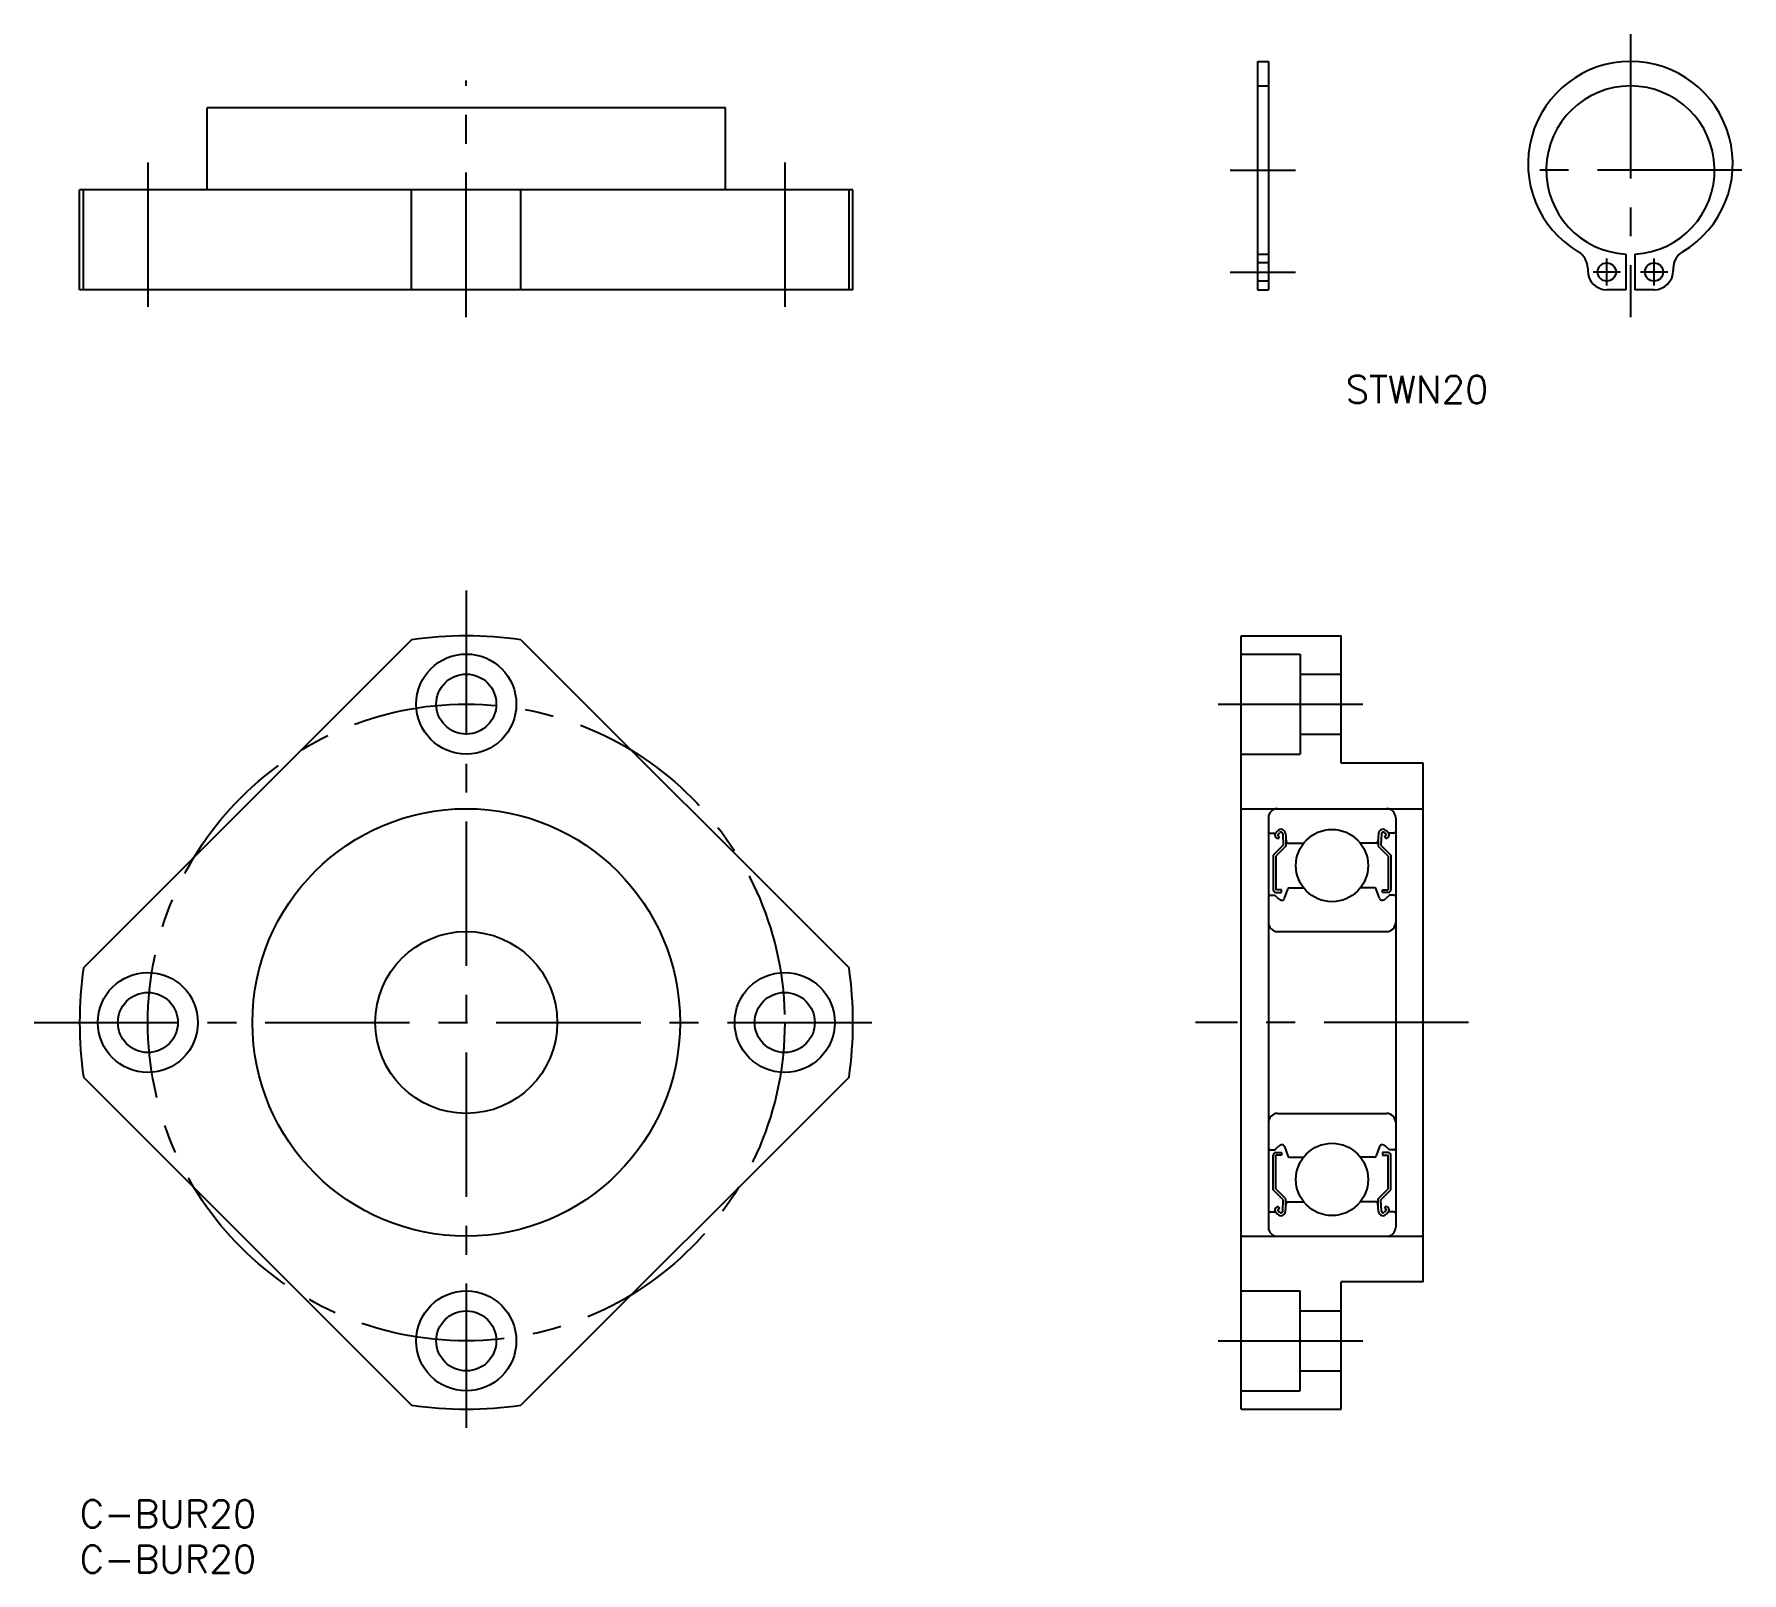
# Model space of a CAD drawing. Extents: x -5 to 183, y -8 to 161.
import ezdxf

# ---------------------------------------------------------------- set-up
doc = ezdxf.new("R2010")
doc.units = 0
doc.header["$LTSCALE"] = 0.5
doc.linetypes.add('CENTER', pattern=[50.8, 31.75, -6.35, 6.35, -6.35])
doc.linetypes.add('DASHED', pattern=[19.05, 12.7, -6.35])
for name, color, linetype in [('MSM_CENTER', 1, 'CENTER'), ('MSM_CONTINUOUS', 7, 'CONTINUOUS'), ('MSM_DASHED', 4, 'DASHED'), ('MSM_PART_NUMBER', 7, 'CONTINUOUS')]:
    doc.layers.add(name, color=color, linetype=linetype)
doc.styles.get("Standard").update_dxf_attribs({"font": 'txt.shx', "height": 3, "bigfont": 'bigfont.shx'})

# ---------------------------------------------------------------- blocks, each defined once
blk = doc.blocks.new('*U2')
at = {"layer": 'MSM_PART_NUMBER'}
blk.add_text('C-BUR20', height=3, dxfattribs=at).set_placement((0, -3))
blk = doc.blocks.new('*U3')
at = {"layer": 'MSM_PART_NUMBER'}
blk.add_text('C-BUR20', height=3, dxfattribs=at).set_placement((0, -8))
blk = doc.blocks.new('*U5')
at = {"layer": 'MSM_PART_NUMBER'}
blk.add_text('STWN20', height=3, dxfattribs=at).set_placement((139.17, 120.58))

msp = doc.modelspace()

# ---------------------------------------------------------------- linework, layer by layer
at = {"layer": 'MSM_CENTER'}
for p, q in [((170.46, 161.15), (170.46, 130.05)), ((42.5, 130.05), (42.5, 156.05)), ((7.5, 147.05), (7.5, 130.05)), ((77.5, 147.05), (77.5, 130.05)), ((126.46, 146.2), (133.66, 146.2)), ((182.71, 146.2), (158.21, 146.2)), ((167.86, 133.5), (167.86, 136.5)), ((173.06, 133.5), (173.06, 136.5)), ((126.46, 135), (133.66, 135)), ((169.36, 135), (166.36, 135)), ((174.56, 135), (171.56, 135)), ((42.5, 100), (42.5, 5)), ((125.16, 87.5), (141.16, 87.5)), ((-5, 52.5), (90, 52.5)), ((152.66, 52.5), (122.66, 52.5)), ((125.16, 17.5), (141.16, 17.5))]:
    msp.add_line(p, q, dxfattribs=at)
msp.add_circle((42.5, 52.5), 35, dxfattribs=at)
at = {"layer": 'MSM_CONTINUOUS'}
for p, q in [((129.46, 158.15), (129.46, 133.05)), ((129.46, 158.15), (130.66, 158.15)), ((130.66, 158.15), (130.66, 133.05)), ((71, 153.05), (14, 153.05)), ((14, 144.05), (14, 153.05)), ((71, 144.05), (71, 153.05)), ((0, 133.05), (0, 144.05)), ((85, 144.05), (0, 144.05)), ((0.43, 133.05), (0.43, 144.05)), ((36.49, 133.05), (36.49, 144.05)), ((48.51, 133.05), (48.51, 144.05)), ((84.57, 133.05), (84.57, 144.05)), ((85, 133.05), (85, 144.05)), ((165.76, 135.41), (165.76, 135.15)), ((169.96, 136.96), (169.96, 133.05)), ((170.96, 136.96), (170.96, 133.05)), ((175.16, 135.41), (175.16, 135.15)), ((85, 133.05), (0, 133.05)), ((129.46, 133.05), (130.66, 133.05)), ((169.96, 133.05), (167.86, 133.05)), ((173.06, 133.05), (170.96, 133.05)), ((36.49, 94.57), (0.43, 58.51)), ((48.51, 94.57), (84.57, 58.51)), ((127.66, 10), (127.66, 95)), ((127.66, 95), (138.66, 95)), ((138.66, 81), (138.66, 95)), ((127.66, 93), (134.16, 93)), ((134.16, 93), (134.16, 82)), ((134.16, 90.8), (138.66, 90.8)), ((134.16, 84.2), (138.66, 84.2)), ((127.66, 82), (134.16, 82)), ((147.66, 81), (138.66, 81)), ((147.66, 24), (147.66, 81)), ((127.66, 76), (147.66, 76)), ((130.66, 75), (130.66, 30)), ((130.86, 73.3), (131.44, 73.3)), ((131.44, 73.3), (131.66, 73.56)), ((131.67, 73.11), (131.89, 73.36)), ((132.24, 73.24), (132.29, 72)), ((132.54, 73.28), (132.62, 72.38)), ((142.78, 73.28), (142.7, 72.38)), ((143.08, 73.24), (143.03, 72)), ((143.65, 73.11), (143.44, 73.36)), ((143.88, 73.3), (143.66, 73.56)), ((144.46, 73.3), (143.88, 73.3)), ((144.66, 75), (144.66, 30)), ((132.29, 72), (131.19, 70.9)), ((131.71, 72.68), (131.48, 72.88)), ((132.59, 71.88), (131.49, 70.78)), ((131.9, 72.91), (131.67, 73.11)), ((131.71, 72.68), (131.9, 72.91)), ((132.59, 72.73), (132.59, 71.88)), ((132.82, 72.2), (134.54, 72.2)), ((142.5, 72.2), (140.78, 72.2)), ((142.73, 72.73), (142.73, 71.88)), ((142.73, 71.88), (143.83, 70.78)), ((143.03, 72), (144.13, 70.9)), ((143.42, 72.91), (143.65, 73.11)), ((143.62, 72.68), (143.42, 72.91)), ((143.62, 72.68), (143.85, 72.88)), ((131.19, 70.9), (131.19, 67.1)), ((131.49, 70.78), (131.49, 67.1)), ((143.83, 70.78), (143.83, 67.1)), ((144.13, 70.9), (144.13, 67.1)), ((130.86, 66.5), (131.36, 66.5)), ((131.36, 66.5), (131.74, 66.13)), ((132.11, 67.1), (131.49, 67.1)), ((131.49, 66.8), (132.11, 66.8)), ((132.11, 66.8), (132.11, 67.1)), ((132.44, 66.15), (132.82, 67.17)), ((133, 67.3), (134.54, 67.3)), ((142.32, 67.3), (140.78, 67.3)), ((142.88, 66.15), (142.51, 67.17)), ((143.21, 66.8), (143.21, 67.1)), ((143.21, 67.1), (143.83, 67.1)), ((143.83, 66.8), (143.21, 66.8)), ((143.96, 66.5), (143.59, 66.13)), ((144.46, 66.5), (143.96, 66.5)), ((131.66, 62.5), (143.66, 62.5)), ((0.43, 46.49), (36.49, 10.43)), ((84.57, 46.49), (48.51, 10.43)), ((131.66, 42.5), (143.66, 42.5)), ((130.86, 38.5), (131.36, 38.5)), ((131.19, 34.1), (131.19, 37.9)), ((131.36, 38.5), (131.74, 38.87)), ((131.49, 38.2), (132.11, 38.2)), ((131.49, 34.22), (131.49, 37.9)), ((132.11, 37.9), (131.49, 37.9)), ((132.11, 38.2), (132.11, 37.9)), ((132.44, 38.85), (132.82, 37.83)), ((133, 37.7), (134.54, 37.7)), ((142.32, 37.7), (140.78, 37.7)), ((142.88, 38.85), (142.51, 37.83)), ((143.21, 38.2), (143.21, 37.9)), ((143.83, 38.2), (143.21, 38.2)), ((143.21, 37.9), (143.83, 37.9)), ((143.96, 38.5), (143.59, 38.87)), ((143.83, 34.22), (143.83, 37.9)), ((144.46, 38.5), (143.96, 38.5)), ((144.13, 34.1), (144.13, 37.9)), ((132.29, 33), (131.19, 34.1)), ((132.59, 33.12), (131.49, 34.22)), ((142.73, 33.12), (143.83, 34.22)), ((143.03, 33), (144.13, 34.1)), ((131.71, 32.32), (131.48, 32.12)), ((131.9, 32.09), (131.67, 31.89)), ((131.71, 32.32), (131.9, 32.09)), ((132.24, 31.76), (132.29, 33)), ((132.54, 31.72), (132.62, 32.62)), ((132.59, 32.27), (132.59, 33.12)), ((132.82, 32.8), (134.54, 32.8)), ((142.5, 32.8), (140.78, 32.8)), ((142.78, 31.72), (142.7, 32.62)), ((142.73, 32.27), (142.73, 33.12)), ((143.08, 31.76), (143.03, 33)), ((143.62, 32.32), (143.42, 32.09)), ((143.42, 32.09), (143.65, 31.89)), ((143.62, 32.32), (143.85, 32.12)), ((130.86, 31.7), (131.44, 31.7)), ((131.44, 31.7), (131.66, 31.44)), ((131.67, 31.89), (131.89, 31.64)), ((143.65, 31.89), (143.44, 31.64)), ((143.88, 31.7), (143.66, 31.44)), ((144.46, 31.7), (143.88, 31.7)), ((127.66, 29), (147.66, 29)), ((127.66, 23), (134.16, 23)), ((134.16, 12), (134.16, 23)), ((138.66, 10), (138.66, 24)), ((147.66, 24), (138.66, 24)), ((134.16, 20.8), (138.66, 20.8)), ((134.16, 14.2), (138.66, 14.2)), ((127.66, 12), (134.16, 12)), ((127.66, 10), (138.66, 10))]:
    msp.add_line(p, q, dxfattribs=at)
for centre, radius in [((167.86, 135), 1), ((173.06, 135), 1), ((42.5, 87.5), 5.5), ((42.5, 87.5), 3.3), ((42.5, 52.5), 23.5), ((137.66, 69.75), 3.97), ((42.5, 52.5), 10), ((7.5, 52.5), 5.5), ((77.5, 52.5), 5.5), ((7.5, 52.5), 3.3), ((77.5, 52.5), 3.3), ((137.66, 35.25), 3.97), ((42.5, 17.5), 5.5), ((42.5, 17.5), 3.3)]:
    msp.add_circle(centre, radius, dxfattribs=at)
for centre, radius, start, end in [((170.46, 146.9), 11.25, 300.6214, 239.3786), ((170.46, 146.2), 9.25, 273.0986, 266.9014), ((163.66, 135.41), 2.1, 360, 59.3786), ((177.26, 135.41), 2.1, 120.6214, 180), ((167.86, 135.15), 2.1, 180, 270), ((173.06, 135.15), 2.1, 270, 0), ((42.5, 52.5), 42.5, 81.8699, 98.1301), ((131.66, 75), 1, 90, 180), ((143.66, 75), 1, 0, 90), ((130.86, 73.5), 0.2, 180, 270), ((131.67, 73.11), 0.3, 139.9098, 229.9963), ((132.05, 73.24), 0.5, 4.987, 139.9098), ((132.04, 73.24), 0.2, 2.3754, 139.9922), ((143.28, 73.24), 0.5, 40.0902, 175.013), ((143.28, 73.24), 0.2, 40.0078, 177.6246), ((143.65, 73.11), 0.3, 310.0037, 40.0902), ((144.46, 73.5), 0.2, 270, 0), ((132.82, 72.4), 0.2, 184.987, 270), ((142.5, 72.4), 0.2, 270, 355.013), ((130.86, 66.3), 0.2, 90, 180), ((131.49, 67.1), 0.3, 180, 270), ((132.16, 66.55), 0.6, 225, 272.8048), ((132.16, 66.25), 0.3, 265.5374, 340.0299), ((133, 67.1), 0.2, 90, 160.0299), ((142.32, 67.1), 0.2, 19.9701, 90), ((143.16, 66.25), 0.3, 199.9701, 274.4626), ((143.16, 66.55), 0.6, 267.1952, 315), ((143.83, 67.1), 0.3, 270, 0), ((144.46, 66.3), 0.2, 0, 90), ((131.66, 63.5), 1, 180, 270), ((143.66, 63.5), 1, 270, 0), ((42.5, 52.5), 42.5, 171.8699, 188.1301), ((42.5, 52.5), 42.5, 351.8699, 8.1301), ((131.66, 41.5), 1, 90, 180), ((143.66, 41.5), 1, 0, 90), ((130.86, 38.7), 0.2, 180, 270), ((131.49, 37.9), 0.3, 90, 180), ((132.16, 38.45), 0.6, 87.1952, 135), ((132.16, 38.75), 0.3, 19.9701, 94.4626), ((133, 37.9), 0.2, 199.9701, 270), ((142.32, 37.9), 0.2, 270, 340.0299), ((143.16, 38.75), 0.3, 85.5374, 160.0299), ((143.16, 38.45), 0.6, 45, 92.8048), ((143.83, 37.9), 0.3, 0, 90), ((144.46, 38.7), 0.2, 270, 0), ((131.67, 31.89), 0.3, 130.0037, 220.0902), ((132.82, 32.6), 0.2, 90, 175.013), ((142.5, 32.6), 0.2, 4.987, 90), ((143.65, 31.89), 0.3, 319.9098, 49.9963), ((130.86, 31.5), 0.2, 90, 180), ((132.05, 31.76), 0.5, 220.0902, 355.013), ((132.04, 31.76), 0.2, 220.0078, 357.6246), ((143.28, 31.76), 0.5, 184.987, 319.9098), ((143.28, 31.76), 0.2, 182.3754, 319.9922), ((144.46, 31.5), 0.2, 0, 90), ((131.66, 30), 1, 180, 270), ((143.66, 30), 1, 270, 0), ((42.5, 52.5), 42.5, 261.8699, 278.1301)]:
    msp.add_arc(centre, radius, start, end, dxfattribs=at)
at = {"layer": 'MSM_DASHED'}
for p, q in [((129.46, 155.45), (130.66, 155.45)), ((129.46, 136.95), (130.66, 136.95)), ((130.66, 136), (129.46, 136)), ((130.66, 134), (129.46, 134))]:
    msp.add_line(p, q, dxfattribs=at)

# ---------------------------------------------------------------- block references
at = {"layer": 'MSM_CONTINUOUS'}
for name in ['*U5', '*U2', '*U3']:
    msp.add_blockref(name, (0, 0), dxfattribs=at)

doc.saveas('drawing.dxf')
